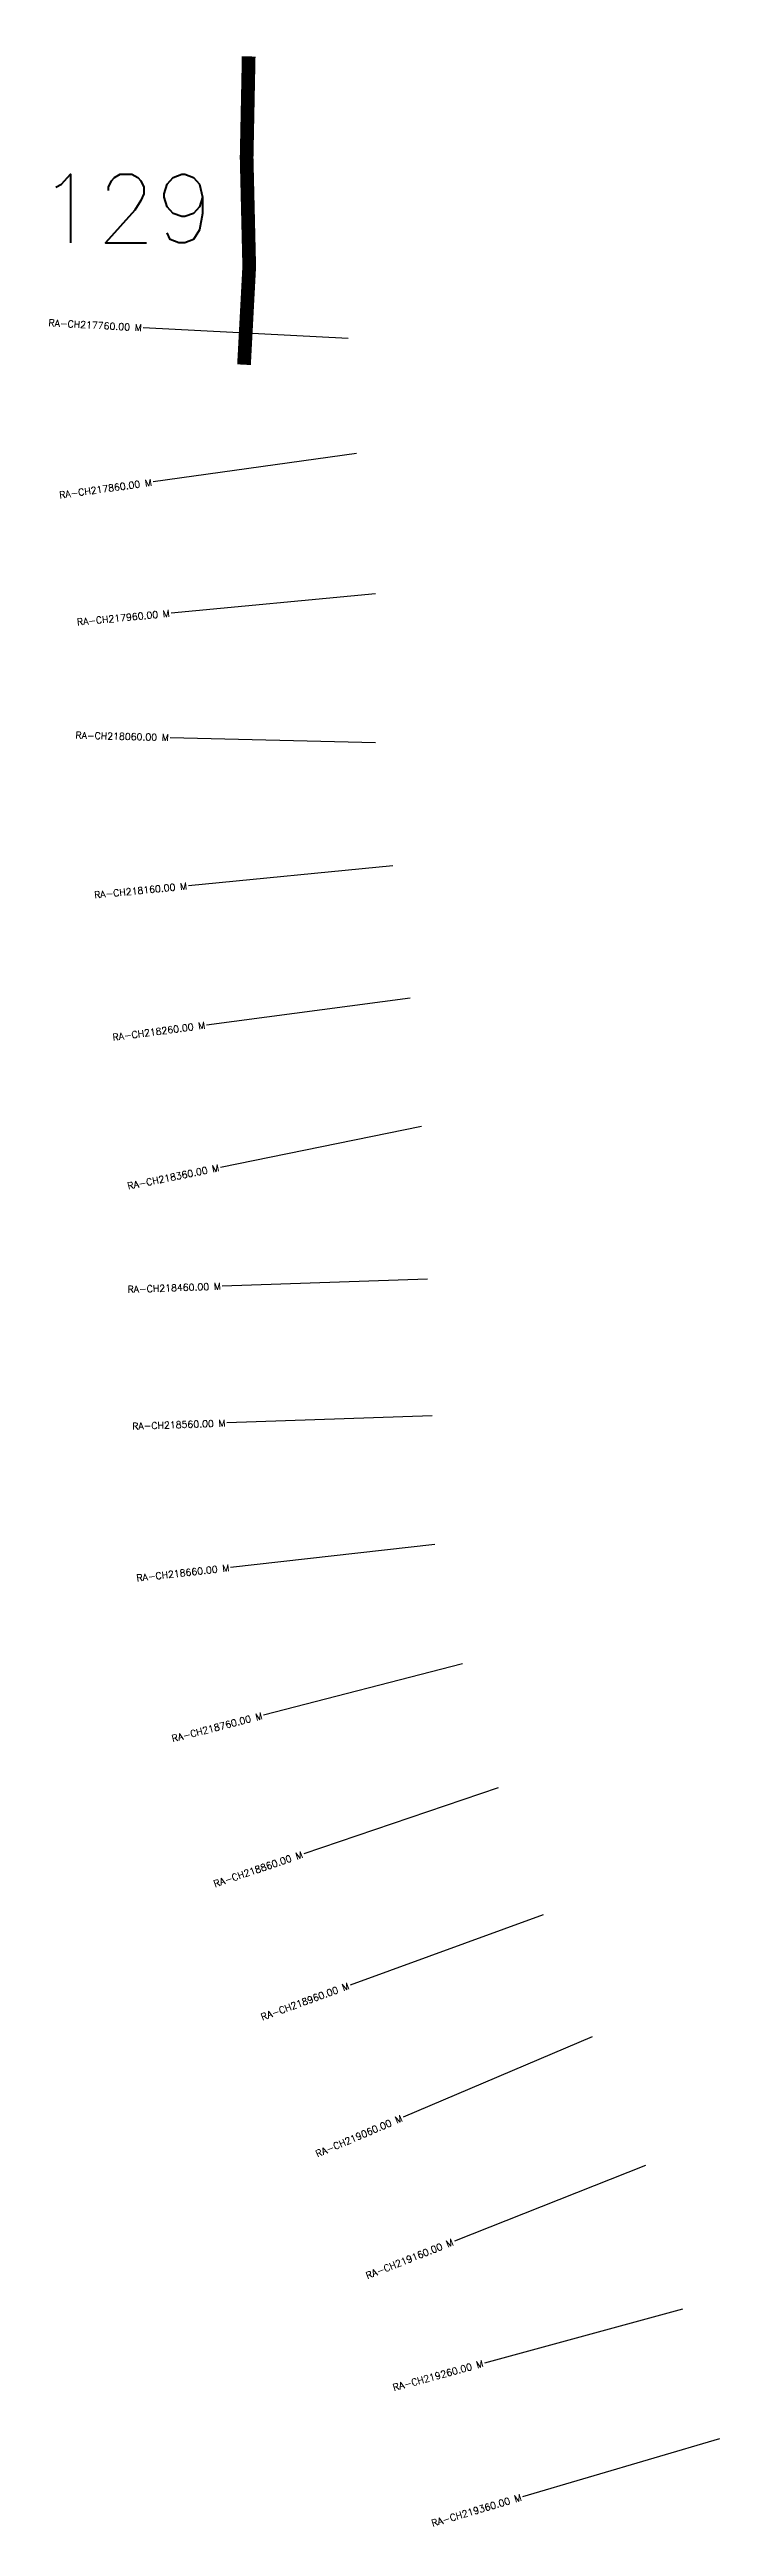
# Model space of a CAD drawing. Header units: metres. Extents: x 274205 to 276641, y 2065860 to 2067669.
# Drawn here: x 274205 to 274694, y 2065860 to 2067669 of the extents above; entities that cross this region are included whole.
import ezdxf
from ezdxf.enums import TextEntityAlignment as Align

# ---------------------------------------------------------------- set-up
doc = ezdxf.new("R2010")
doc.units = ezdxf.units.M
doc.header["$MEASUREMENT"] = 0
for name, color, linetype in [('ARTIFICIALLY PROTECTED', 4, 'Continuous'), ('CS', 134, 'Continuous'), ('CSMark', 6, 'Continuous')]:
    doc.layers.add(name, color=color, linetype=linetype)
doc.styles.get("Standard").update_dxf_attribs({"font": 'simplex.shx'})

msp = doc.modelspace()

# ---------------------------------------------------------------- linework, layer by layer
at = {"layer": 'ARTIFICIALLY PROTECTED', "const_width": 10, "flags": 128}
msp.add_lwpolyline([(274350.6, 2067664.3), (274349.1, 2067590.4), (274351, 2067510.8), (274347.2, 2067439.1)], dxfattribs=at)
at = {"layer": 'CS'}
for p, q in [((274423.3, 2067458.2), (274273.5, 2067466.1)), ((274429.4, 2067374.1), (274280.8, 2067353.4)), ((274443.3, 2067271.8), (274294, 2067257.6)), ((274443.3, 2067162.9), (274293.3, 2067166.6)), ((274455.9, 2067073), (274306.6, 2067058.4)), ((274468.5, 2066976.4), (274319.8, 2066956.7)), ((274476.9, 2066882.6), (274329.9, 2066852.7)), ((274481.2, 2066771.1), (274331.3, 2066765.9)), ((274484.6, 2066671.1), (274334.7, 2066666)), ((274486.5, 2066577.1), (274337.4, 2066560.3)), ((274506.7, 2066490), (274361.5, 2066452.5)), ((274532.9, 2066399.3), (274390.8, 2066351.2)), ((274565.7, 2066306.7), (274424.7, 2066255.3)), ((274601.4, 2066217.6), (274463.4, 2066158.8)), ((274640.3, 2066123.4), (274500.8, 2066068.2)), ((274667.5, 2066018.5), (274522.7, 2065979.2)), ((274694.4, 2065923.9), (274550.5, 2065881.5))]:
    msp.add_line(p, q, dxfattribs=at)

# ---------------------------------------------------------------- texts
at = {"insert": (274196.8, 2067578.2), "char_height": 50, "attachment_point": 1}
msp.add_mtext_dynamic_manual_height_columns('129', width=84.374, gutter_width=1, heights=[74.2], dxfattribs=at)
at = {"layer": 'CSMark'}
for s, rotation, p in [('RA-CH217760.00 M', 356.9858, (274272.5, 2067466.1)), ('RA-CH217860.00 M', 7.9364, (274279.8, 2067353.2)), ('RA-CH217960.00 M', 5.414, (274293, 2067257.5)), ('RA-CH218060.00 M', 358.5595, (274292.3, 2067166.7)), ('RA-CH218160.00 M', 5.5695, (274305.6, 2067058.3)), ('RA-CH218260.00 M', 7.5599, (274318.8, 2066956.6)), ('RA-CH218360.00 M', 11.4852, (274328.9, 2066852.5)), ('RA-CH218460.00 M', 1.9764, (274330.3, 2066765.9)), ('RA-CH218560.00 M', 1.9764, (274333.7, 2066665.9)), ('RA-CH218660.00 M', 6.4138, (274336.4, 2066560.2)), ('RA-CH218760.00 M', 14.4971, (274360.5, 2066452.2)), ('RA-CH218860.00 M', 18.7031, (274389.8, 2066350.9)), ('RA-CH218960.00 M', 20.0018, (274423.8, 2066255)), ('RA-CH219060.00 M', 23.0859, (274462.5, 2066158.4)), ('RA-CH219160.00 M', 21.5713, (274499.8, 2066067.8)), ('RA-CH219260.00 M', 15.1929, (274521.8, 2065979)), ('RA-CH219360.00 M', 16.4222, (274549.6, 2065881.2))]:
    msp.add_text(s, height=5, rotation=rotation, dxfattribs=at).set_placement(p, align=Align.MIDDLE_RIGHT)

doc.saveas('drawing.dxf')
